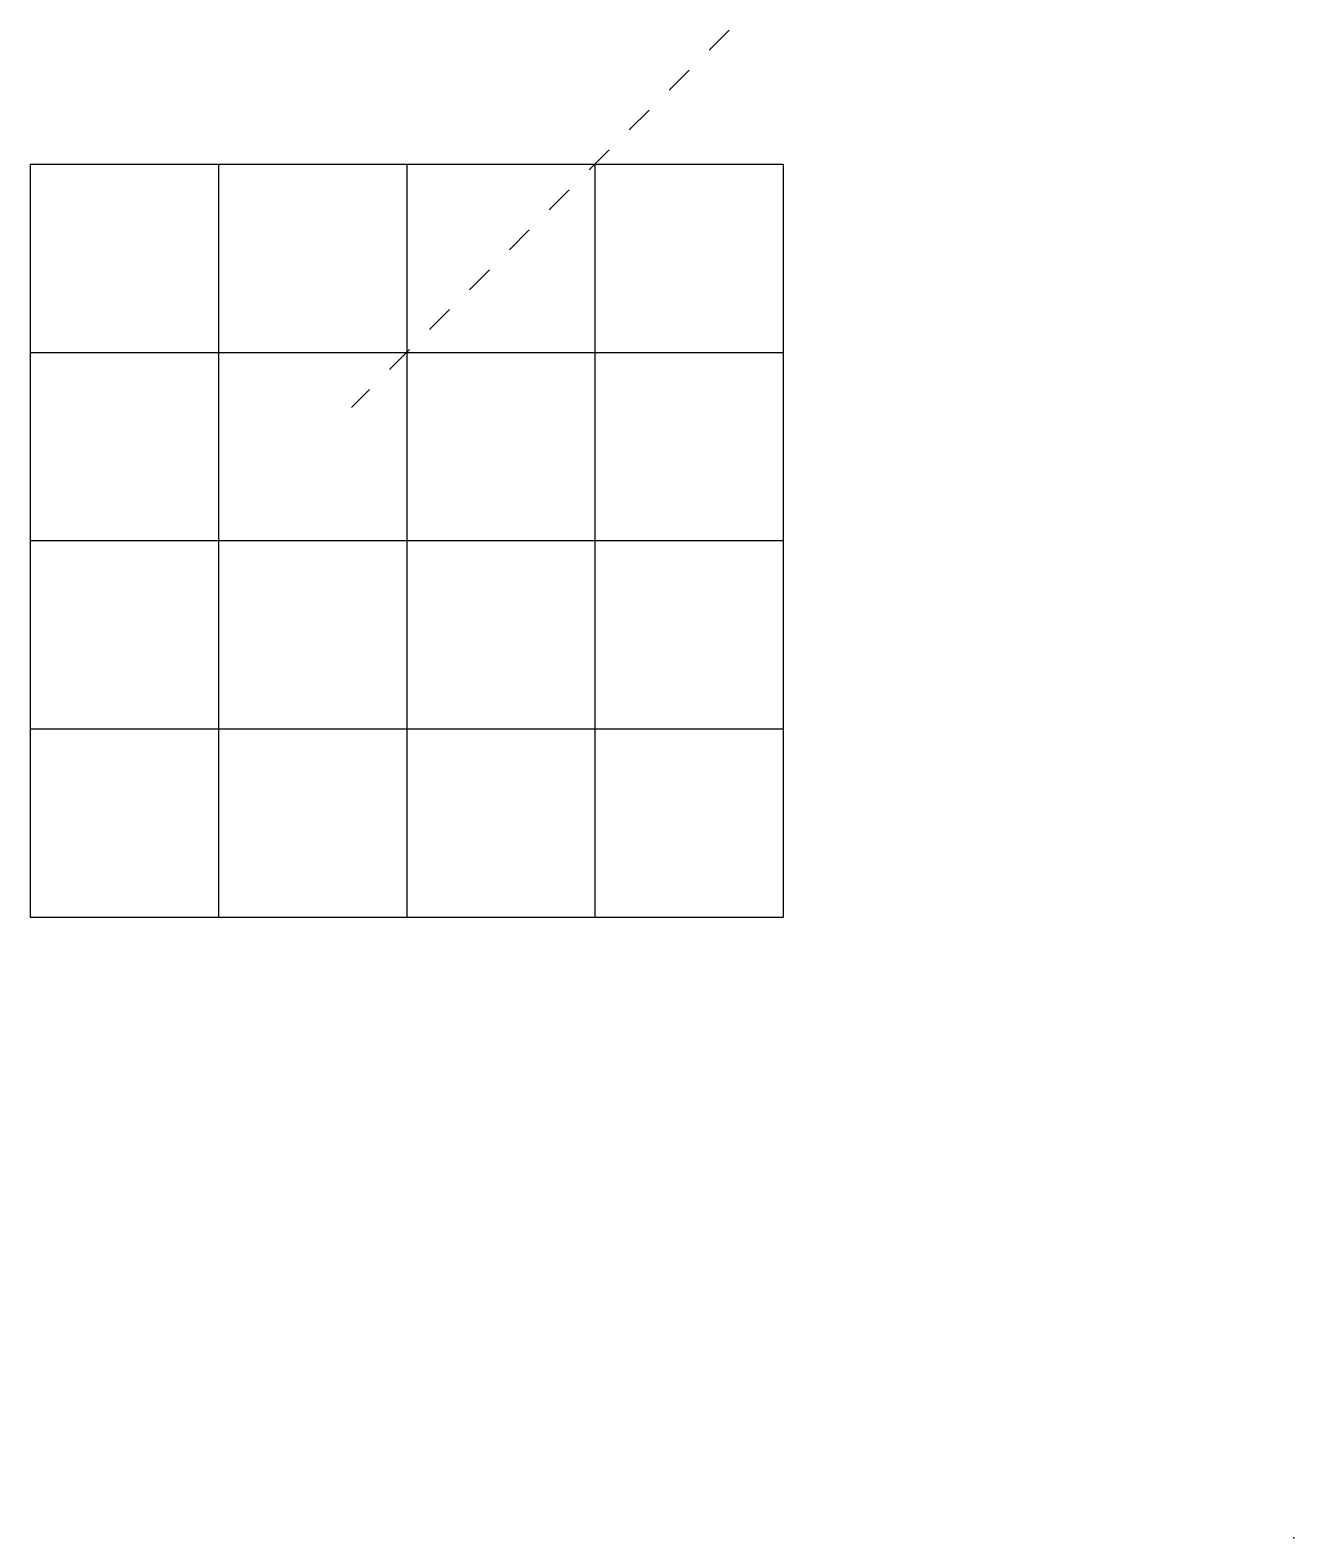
# Model space of a CAD drawing. Header units: millimetres. Extents: x -2 to 11.4, y -8.6 to 7.4.
import ezdxf

# ---------------------------------------------------------------- set-up
doc = ezdxf.new("R2010")
doc.units = ezdxf.units.MM
doc.linetypes.add('DASH', pattern=[0.6, 0.3, -0.3])

msp = doc.modelspace()

# ---------------------------------------------------------------- linework, layer by layer
at = {"layer": 'Sketch', "color": 255, "linetype": 'DASH'}
msp.add_line((5.424, 7.424), (1.414, 3.414), dxfattribs=at)
at = {"layer": 'Sketch', "color": 255}
for p, q in [((-2, 6), (-2, -2)), ((-2, 6), (6, 6)), ((0, 6), (0, -2)), ((2, 6), (2, -2)), ((4, 6), (4, -2)), ((6, 6), (6, -2)), ((-2, 4), (6, 4)), ((-2, 2), (6, 2)), ((-2, 0), (6, 0)), ((-2, -2), (6, -2))]:
    msp.add_line(p, q, dxfattribs=at)
at = {"layer": 'Sketch', "color": 5}
msp.add_point((11.424, -8.596), dxfattribs=at)

doc.saveas('drawing.dxf')
